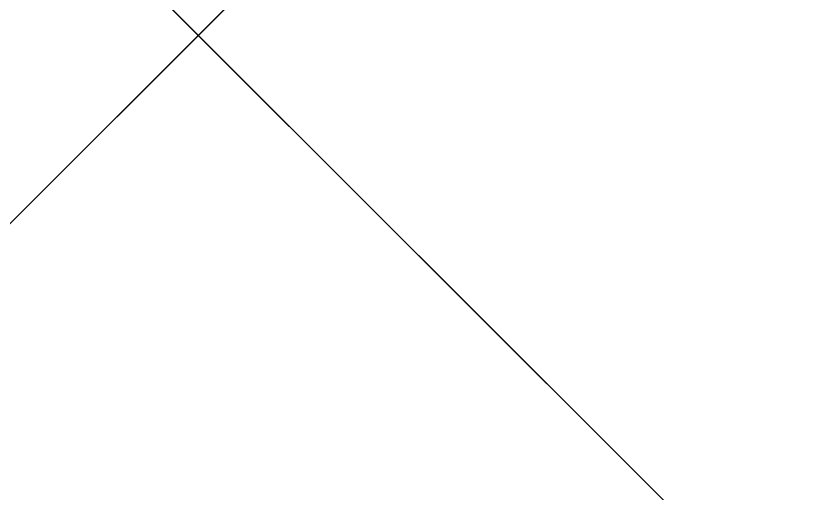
# Model space of a CAD drawing. Header units: metres. Extents: x 0 to 810, y 0 to 745.
# Drawn here: x 1.4027 to 1.8323, y 0.2551 to 0.5102 of the extents above; entities that cross this region are included whole.
import ezdxf

# ---------------------------------------------------------------- set-up
doc = ezdxf.new("R2010")
doc.units = ezdxf.units.M
doc.layers.add('forest', color=7, linetype='Continuous')
doc.layers.add('forestfragmentation', color=7, linetype='Continuous')

msp = doc.modelspace()

# ---------------------------------------------------------------- linework, layer by layer
at = {"layer": 'forest', "color": 155}
msp.add_lwpolyline([(0, 0), (1, 0), (2, 1), (1, 2), (0, 2), (0, 34), (2, 34), (4, 36), (4, 40)], dxfattribs=at)
msp.add_lwpolyline([(0, 0), (1, 0), (2, 1), (1, 2), (0, 2), (0, 34), (2, 34), (4, 36), (4, 40)], dxfattribs=at)
msp.add_lwpolyline([(0, 0), (1, 0), (2, 1), (1, 2), (0, 2), (0, 34), (2, 34), (4, 36), (4, 40)], dxfattribs=at)
msp.add_lwpolyline([(0, 0), (1, 0), (2, 1), (1, 2), (0, 2), (0, 34), (2, 34), (4, 36), (4, 40)], dxfattribs=at)
at = {"layer": 'forest', "color": 177}
msp.add_lwpolyline([(10, 2), (6, 2), (6, 4), (7, 5), (7, 6), (6, 7), (5, 6), (3, 6), (3, 8), (2, 9), (1, 8), (1, 1), (2, 0), (4, 0), (0, 0)], dxfattribs=at)
msp.add_lwpolyline([(10, 2), (6, 2), (6, 4), (7, 5), (7, 6), (6, 7), (5, 6), (3, 6), (3, 8), (2, 9), (1, 8), (1, 1), (2, 0), (4, 0), (0, 0)], dxfattribs=at)
msp.add_lwpolyline([(10, 2), (6, 2), (6, 4), (7, 5), (7, 6), (6, 7), (5, 6), (3, 6), (3, 8), (2, 9), (1, 8), (1, 1), (2, 0), (4, 0), (0, 0)], dxfattribs=at)
msp.add_lwpolyline([(10, 2), (6, 2), (6, 4), (7, 5), (7, 6), (6, 7), (5, 6), (3, 6), (3, 8), (2, 9), (1, 8), (1, 1), (2, 0), (4, 0), (0, 0)], dxfattribs=at)
at = {"layer": 'forest', "color": 182}
msp.add_lwpolyline([(63, 0), (4, 0), (4, 1), (3, 2), (1, 0), (0, 0)], dxfattribs=at)
msp.add_lwpolyline([(63, 0), (4, 0), (4, 1), (3, 2), (1, 0), (0, 0)], dxfattribs=at)
msp.add_lwpolyline([(63, 0), (4, 0), (4, 1), (3, 2), (1, 0), (0, 0)], dxfattribs=at)
msp.add_lwpolyline([(63, 0), (4, 0), (4, 1), (3, 2), (1, 0), (0, 0)], dxfattribs=at)
at = {"layer": 'forest', "color": 149}
msp.add_lwpolyline([(34, 0), (8, 0), (8, 1), (7, 2), (6, 1), (6, 0), (3, 0), (2, 1), (1, 0)], dxfattribs=at)
msp.add_lwpolyline([(34, 0), (8, 0), (8, 1), (7, 2), (6, 1), (6, 0), (3, 0), (2, 1), (1, 0)], dxfattribs=at)
msp.add_lwpolyline([(34, 0), (8, 0), (8, 1), (7, 2), (6, 1), (6, 0), (3, 0), (2, 1), (1, 0)], dxfattribs=at)
msp.add_lwpolyline([(34, 0), (8, 0), (8, 1), (7, 2), (6, 1), (6, 0), (3, 0), (2, 1), (1, 0)], dxfattribs=at)
at = {"layer": 'forestfragmentation', "color": 44}
msp.add_lwpolyline([(2, 0), (1, 1), (0, 1), (0, 7), (2, 9), (3, 9), (4, 10), (7, 10), (8, 11), (8, 15), (11, 18), (13, 18), (15, 20), (17, 20), (18, 19), (21, 19), (21, 18), (22, 17), (22, 13), (23, 12), (24, 12)], dxfattribs=at)
msp.add_lwpolyline([(2, 0), (1, 1), (0, 1), (0, 7), (2, 9), (3, 9), (4, 10), (7, 10), (8, 11), (8, 15), (11, 18), (13, 18), (15, 20), (17, 20), (18, 19), (21, 19), (21, 18), (22, 17), (22, 13), (23, 12), (24, 12)], dxfattribs=at)
msp.add_lwpolyline([(2, 0), (1, 1), (0, 1), (0, 7), (2, 9), (3, 9), (4, 10), (7, 10), (8, 11), (8, 15), (11, 18), (13, 18), (15, 20), (17, 20), (18, 19), (21, 19), (21, 18), (22, 17), (22, 13), (23, 12), (24, 12)], dxfattribs=at)
msp.add_lwpolyline([(2, 0), (1, 1), (0, 1), (0, 7), (2, 9), (3, 9), (4, 10), (7, 10), (8, 11), (8, 15), (11, 18), (13, 18), (15, 20), (17, 20), (18, 19), (21, 19), (21, 18), (22, 17), (22, 13), (23, 12), (24, 12)], dxfattribs=at)

doc.saveas('drawing.dxf')
